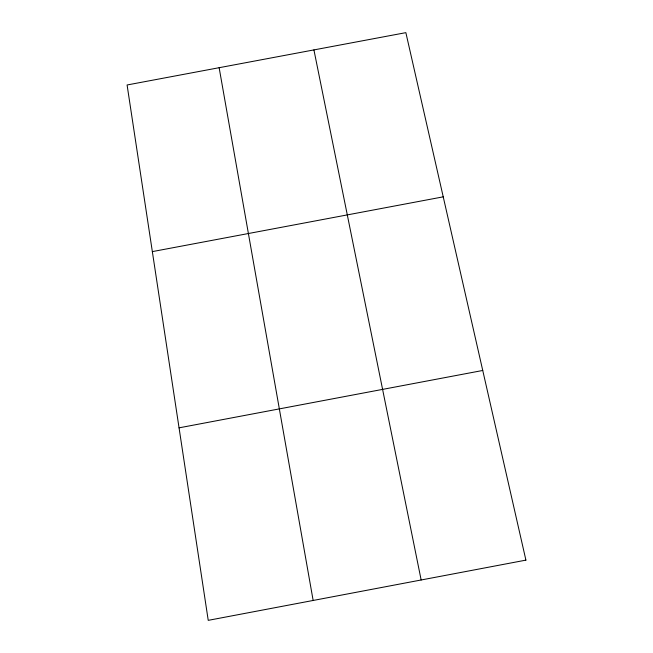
<?xml version="1.0" encoding="UTF-8"?>
<svg xmlns="http://www.w3.org/2000/svg" width="653" height="653" viewBox="0 0 653 653"><rect width="100%" height="100%" fill="white"/><g stroke="black" fill="none" stroke-linecap="round" stroke-linejoin="round"><path stroke-width="0.98" d="M152.345 251.609L443.232 196.839M179.053 427.837L482.747 370.471M313.922 49.906L421.152 579.986M219.139 67.7L313.146 600.466M525.91 560.127L208.234 620.35L127.09 84.98L405.864 32.65L525.91 560.127"/></g></svg>
